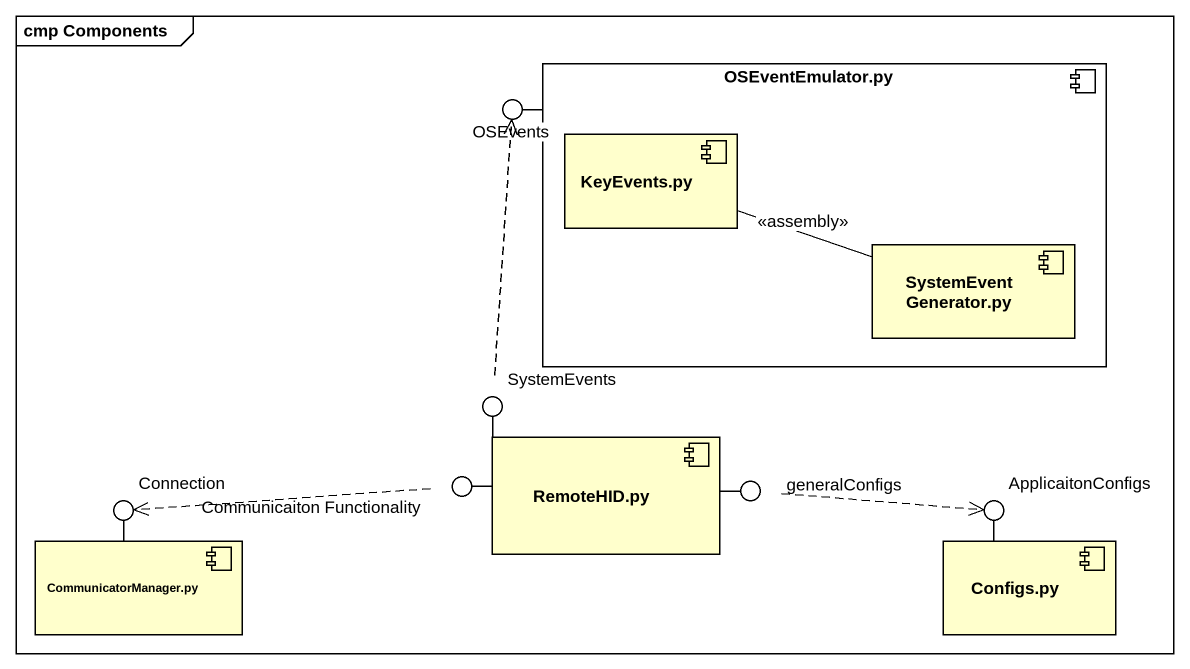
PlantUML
@startuml
mainframe cmp Components
component "OSEventEmulator.py" as OSEventEmulator_py {
  component "KeyEvents.py" as KeyEvents_py
  component "SystemEventGenerator.py" as SystemEventGenerator_py
}
() OSEvents
() SystemEvents
component "RemoteHID.py" as RemoteHID_py
() Connection
() "Communicaiton Functionality" as Communicaiton_Functionality
() generalConfigs
() ApplicaitonConfigs
component "CommunicatorManager.py" as CommunicatorManager_py
component "Configs.py" as Configs_py
OSEventEmulator_py -left- OSEvents
RemoteHID_py -up- SystemEvents
CommunicatorManager_py -up- Connection
RemoteHID_py -left- Communicaiton_Functionality
RemoteHID_py -right- generalConfigs
Configs_py -up- ApplicaitonConfigs
KeyEvents_py -right- SystemEventGenerator_py : <<assembly>>
SystemEvents .up.> OSEvents
Communicaiton_Functionality .left.> Connection
generalConfigs .right.> ApplicaitonConfigs
@enduml
